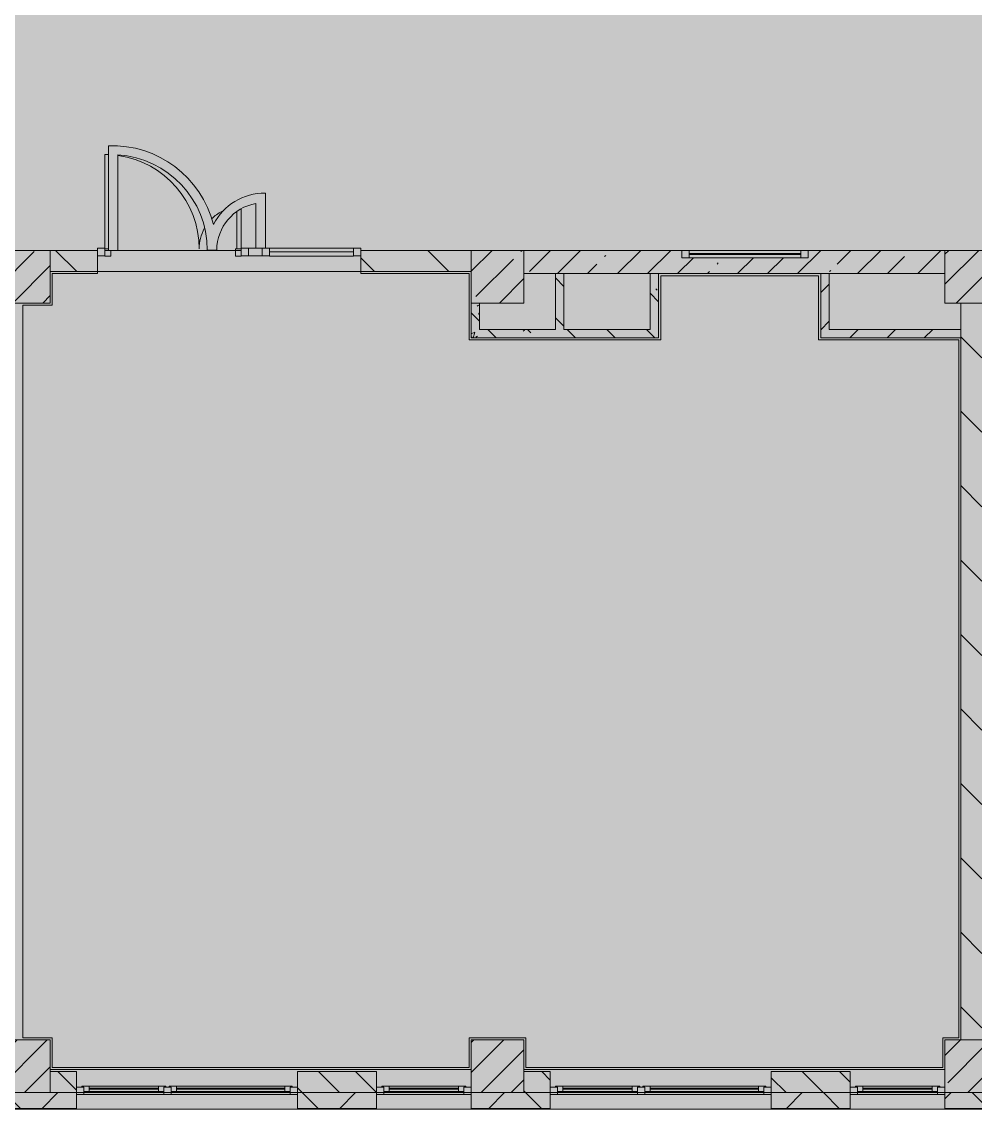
# Model space of a CAD drawing. Header units: millimetres. Extents: x 35111 to 235598, y -8553 to 29000.
# Drawn here: x 156228 to 165285, y -258 to 10072 of the extents above; entities that cross this region are included whole.
import ezdxf

# ---------------------------------------------------------------- set-up
doc = ezdxf.new("R2010")
doc.units = ezdxf.units.MM
doc.layers.add('A-DETL-GENF-3', color=7, linetype='Continuous', lineweight=9, true_color=0xc0c0c0, transparency=0.4)
for name, color, linetype, lineweight, true_color in [('A-DETL-GENF-5', 7, 'Continuous', 5, 0xb7b7b7), ('A-DOOR-3', 7, 'Continuous', 5, 0xe2e2e2), ('A-DOOR-4', 7, 'Continuous', 5, 0xb7b7b7), ('A-FLOR-1', 7, 'Continuous', 5, 0xb7b7b7), ('A-GLAZ-3', 7, 'Continuous', 5, 0x737373), ('A-GLAZ-CURT-2', 7, 'Continuous', 5, 0x737373), ('A-GLAZ-CWMG-2', 7, 'Continuous', 5, 0x737373), ('A-WALL-3', 7, 'Continuous', 5, 0x737373), ('A-WALL-4', 7, 'Continuous', 9, 0x737373), ('I-WALL-2', 7, 'Continuous', 5, 0x737373), ('I-WALL-4', 7, 'Continuous', 5, 0x787878), ('S-COLS-2', 7, 'Continuous', 5, 0x737373)]:
    doc.layers.add(name, color=color, linetype=linetype, lineweight=lineweight, true_color=true_color)
for name, color, linetype, lineweight in [('A-WALL', 7, 'Continuous', 9), ('A-WALL-2', 7, 'Continuous', 5), ('I-WALL-3', 7, 'Continuous', 5), ('S-COLS-1', 7, 'Continuous', 5)]:
    doc.layers.add(name, color=color, linetype=linetype, lineweight=lineweight)
pattern_1 = [(45, (108587.53, 0), (-353.5534, 353.5534), []), (135, (108587.53, 0), (-353.5534, -353.5534), [])]
pattern_2 = [(135, (108587.53, 0), (-353.5534, -353.5534), [])]
pattern_3 = [(45, (108587.53, 0), (-176.7767, 176.7767), [])]
pattern_4 = [(135, (108587.53, 0), (-377.171, -377.171), [533.4, -88.9, 17.78, -88.9]), (135, (108587.53, 376.94), (-377.171, -377.171), []), (50, (108587.53, 0), (637.6445, -55.7866), [66.675, -733.425]), (355, (108587.5, 0), (-123.3494, 668.699), [53.34, -586.74]), (100.451, (108640.66, -4.65), (514.299, 612.908), [56.665, -623.315]), (46.184, (108587.5, 177.8), (948.776, -147.15), [100.012, -1100.137]), (96.636, (108666.6, 165.5), (830.909, 865.997), [84.998, -934.973]), (351.184, (108587.5, 177.8), (830.918, 865.988), [80.01, -880.11]), (21, (108676.43, 133.35), (530.6506, -357.9283), [66.675, -733.425]), (326, (108676.4, 133.35), (216.308, 644.6585), [53.34, -586.74]), (71.451, (108720.65, 103.5), (746.9596, 286.724), [56.665, -623.315]), (37.5, (108587.53, 0), (10.8105, 295.9426), [16.764, -562.864, 16.764, -578.866, -588.962]), (37.5, (108587.53, 0), (10.8105, 295.9426), [-1175.258, 16.764, -572.198]), (7.5, (108587.53, 0), (233.8692, 350.6318), [16.764, -322.834, 16.764, -549.529, -224.472]), (7.5, (108587.53, 0), (233.8692, 350.6318), [-905.891, 16.764, -207.708]), (327.5, (108389.28, 0), (474.5678, -20.0513), [16.764, -205.486, 16.764, -676.656, -920.115]), (327.5, (108389.28, 0), (474.5678, -20.0513), [-915.67, 16.764, -903.351]), (317.5, (108300.4, 0), (518.4522, 88.9934), [16.764, -272.161, 16.764, -443.738, -653.415]), (317.5, (108300.4, 0), (518.4522, 88.9934), [-749.427, 16.764, -636.651])]

# ---------------------------------------------------------------- blocks, each defined once
blk = doc.blocks.new('BSC_Колонна _Прямоугольная - 500х500-V189-3_9_2_птичка')
at = {"layer": 'S-COLS-1'}
h = blk.add_hatch(dxfattribs=at)
h.set_pattern_fill('FP_82', color=256, style=0, pattern_type=2)
h.set_pattern_definition([(45, (-47660, -7650), (-285.123, 285.123), []), (45, (-47374.88, -7650), (-285.123, 285.123), [504.031, -100.806, 16.764, -84.042])])
h.paths.add_polyline_path([(-113, -250), (250, -250), (250, 250), (-250, 250), (-250, -250)])
at = {"layer": 'S-COLS-2'}
for p, q in [((250, 250), (-250, 250)), ((-250, 250), (-250, -250)), ((250, -250), (250, 250)), ((-250, -250), (250, -250))]:
    blk.add_line(p, q, dxfattribs=at)
blk = doc.blocks.new('BSC_Колонна _Прямоугольная - 500х500-V190-3_9_2_птичка')
at = {"layer": 'S-COLS-1'}
h = blk.add_hatch(dxfattribs=at)
h.set_pattern_fill('FP_83', color=256, style=0, pattern_type=2)
h.set_pattern_definition([(45, (-52160, -7650), (-285.123, 285.123), []), (45, (-51874.88, -7650), (-285.123, 285.123), [504.031, -100.806, 16.764, -84.042])])
h.paths.add_polyline_path([(-250, -250), (250, -250), (250, 250), (-250, 250)])
at = {"layer": 'S-COLS-2'}
for p, q in [((250, 250), (-250, 250)), ((-250, 250), (-250, -250)), ((250, -250), (250, 250)), ((-250, -250), (250, -250))]:
    blk.add_line(p, q, dxfattribs=at)
blk = doc.blocks.new('BSC_Колонна _Прямоугольная - 500х500-V196-3_9_2_птичка')
at = {"layer": 'S-COLS-1'}
h = blk.add_hatch(dxfattribs=at)
h.set_pattern_fill('FP_89', color=256, style=0, pattern_type=2)
h.set_pattern_definition([(45, (-47660, -150), (-285.123, 285.123), []), (45, (-47374.88, -150), (-285.123, 285.123), [504.031, -100.806, 16.764, -84.042])])
h.paths.add_polyline_path([(-250, -250), (250, -250), (250, 250), (-250, 250)])
at = {"layer": 'S-COLS-2'}
for p, q in [((250, 250), (-250, 250)), ((-250, 250), (-250, -250)), ((250, -250), (250, 250)), ((-250, -250), (250, -250))]:
    blk.add_line(p, q, dxfattribs=at)
blk = doc.blocks.new('BSC_Колонна _Прямоугольная - 500х500-V197-3_9_2_птичка')
at = {"layer": 'S-COLS-1'}
h = blk.add_hatch(dxfattribs=at)
h.set_pattern_fill('FP_90', color=256, style=0, pattern_type=2)
h.set_pattern_definition([(45, (-52160, -150), (-285.123, 285.123), []), (45, (-51874.88, -150), (-285.123, 285.123), [504.031, -100.806, 16.764, -84.042])])
h.paths.add_polyline_path([(-250, -250), (250, -250), (250, 250), (-250, 250)])
at = {"layer": 'S-COLS-2'}
for p, q in [((250, 250), (-250, 250)), ((-250, 250), (-250, -250)), ((250, -250), (250, 250)), ((-250, -250), (250, -250))]:
    blk.add_line(p, q, dxfattribs=at)
blk = doc.blocks.new('BSC_Колонна _Прямоугольная - 500х500-V210-3_9_2_птичка')
at = {"layer": 'S-COLS-1'}
h = blk.add_hatch(dxfattribs=at)
h.set_pattern_fill('FP_112', color=256, style=0, pattern_type=2)
h.set_pattern_definition([(45, (-56660, -150), (-285.123, 285.123), []), (45, (-56374.88, -150), (-285.123, 285.123), [504.031, -100.806, 16.764, -84.042])])
h.paths.add_polyline_path([(-250, -250), (250, -250), (250, 250), (-250, 250), (-250, 80)])
at = {"layer": 'S-COLS-2'}
for p, q in [((250, 250), (-250, 250)), ((-250, 250), (-250, -250)), ((250, -250), (250, 250)), ((-250, -250), (250, -250))]:
    blk.add_line(p, q, dxfattribs=at)
blk = doc.blocks.new('BSC_Колонна _Прямоугольная - 500х500-V211-3_9_2_птичка')
at = {"layer": 'S-COLS-1'}
h = blk.add_hatch(dxfattribs=at)
h.set_pattern_fill('FP_113', color=256, style=0, pattern_type=2)
h.set_pattern_definition([(45, (-56660, -7650), (-285.123, 285.123), []), (45, (-56374.88, -7650), (-285.123, 285.123), [504.031, -100.806, 16.764, -84.042])])
h.paths.add_polyline_path([(-250, -250), (250, -250), (250, 250), (-250, 250)])
at = {"layer": 'S-COLS-2'}
for p, q in [((250, 250), (-250, 250)), ((-250, 250), (-250, -250)), ((250, -250), (250, 250)), ((-250, -250), (250, -250))]:
    blk.add_line(p, q, dxfattribs=at)
blk = doc.blocks.new('120_Окно_СКБ_1Ст - 120_Окно_СКБ_1Ст 900х2500_h_-V221-3_9_2_птичка')
at = {"layer": 'A-GLAZ-3'}
for p, q in [((-450, -127), (-450, -57)), ((-450, -57), (-380, -57)), ((450, -57), (-450, -57)), ((-380, -57), (-380, -127)), ((380, -87), (-380, -87)), ((-380, -87), (-380, -127)), ((-330, -137), (-330, -87)), ((330, -137), (330, -87)), ((380, -127), (380, -57)), ((380, -57), (450, -57)), ((380, -127), (380, -87)), ((450, -57), (450, -127)), ((-380, -127), (-450, -127)), ((-450, -127), (-400, -127)), ((-380, -127), (-400, -127)), ((-400, -127), (-400, -137)), ((-400, -137), (400, -137)), ((400, -137), (-400, -137)), ((-330, -107), (330, -107)), ((330, -117), (-330, -117)), ((450, -127), (380, -127)), ((400, -127), (380, -127)), ((400, -127), (450, -127)), ((400, -137), (400, -127))]:
    blk.add_line(p, q, dxfattribs=at)
blk = doc.blocks.new('120_Окно_СКБ_2Ст - 120_Окно_СКБ_2Ст 2100х2400 _мал створка справа_-V222-3_9_2_птичка')
at = {"layer": 'A-GLAZ-3'}
for p, q in [((-1050, -127), (-1050, -57)), ((-1050, -57), (-980, -57)), ((1050, -57), (-1050, -57)), ((-980, -57), (-980, -127)), ((150, -87), (-980, -87)), ((-980, -87), (-980, -127)), ((-930, -137), (-930, -87)), ((100, -137), (100, -87)), ((150, -127), (150, -57)), ((150, -57), (220, -57)), ((150, -127), (150, -87)), ((220, -57), (220, -127)), ((980, -87), (220, -87)), ((220, -87), (220, -127)), ((270, -137), (270, -87)), ((930, -137), (930, -87)), ((980, -127), (980, -57)), ((980, -57), (1050, -57)), ((980, -127), (980, -87)), ((1050, -57), (1050, -127)), ((-980, -127), (-1050, -127)), ((-1050, -127), (-1000, -127)), ((-980, -127), (-1000, -127)), ((-1000, -127), (-1000, -137)), ((-1000, -137), (170, -137)), ((170, -137), (-1000, -137)), ((-930, -107), (100, -107)), ((100, -117), (-930, -117)), ((220, -127), (150, -127)), ((170, -127), (150, -127)), ((170, -127), (200, -127)), ((170, -137), (170, -127)), ((220, -127), (200, -127)), ((200, -127), (200, -137)), ((200, -137), (1000, -137)), ((1000, -137), (200, -137)), ((270, -107), (930, -107)), ((930, -117), (270, -117)), ((1050, -127), (980, -127)), ((1000, -127), (980, -127)), ((1000, -127), (1050, -127)), ((1000, -137), (1000, -127))]:
    blk.add_line(p, q, dxfattribs=at)
blk = doc.blocks.new('120_Окно_СКБ_1Ст - 120_Окно_СКБ_1Ст 900х2500_h_-V292-3_9_2_птичка')
at = {"layer": 'A-GLAZ-3'}
for p, q in [((-450, -127), (-450, -57)), ((-450, -57), (-380, -57)), ((450, -57), (-450, -57)), ((-380, -57), (-380, -127)), ((380, -87), (-380, -87)), ((-380, -87), (-380, -127)), ((-330, -137), (-330, -87)), ((330, -137), (330, -87)), ((380, -127), (380, -57)), ((380, -57), (450, -57)), ((380, -127), (380, -87)), ((450, -57), (450, -127)), ((-380, -127), (-450, -127)), ((-450, -127), (-400, -127)), ((-380, -127), (-400, -127)), ((-400, -127), (-400, -137)), ((-400, -137), (400, -137)), ((400, -137), (-400, -137)), ((-330, -107), (330, -107)), ((330, -117), (-330, -117)), ((450, -127), (380, -127)), ((400, -127), (380, -127)), ((400, -127), (450, -127)), ((400, -137), (400, -127))]:
    blk.add_line(p, q, dxfattribs=at)
blk = doc.blocks.new('Прямоугольный импост - 50 x 70 мм-V351-3_9_2_птичка')
at = {"layer": 'A-GLAZ-CWMG-2'}
for p, q in [((-70, 35), (0, 35)), ((-70, -35), (-70, 35)), ((0, 35), (0, -35)), ((0, -35), (-70, -35))]:
    blk.add_line(p, q, dxfattribs=at)
blk = doc.blocks.new('Дверь_Витражная_остекление_ - ДВН_ДАО_Главный вход_1200 в свету-V352-3_9_2_птичка')
at = {"layer": 'A-DOOR-3'}
for points in [[(-647, 30), (-613, 35), (-613, 925), (-647, 922), (-647, 35)], [(607, 30), (647, 35), (647, 410), (607, 378), (607, 35)]]:
    blk.add_hatch(color=256, dxfattribs=at).paths.add_polyline_path(points)
at = {"layer": 'A-DETL-GENF-5'}
for p, q in [((-613, 925), (-647, 925)), ((-647, 925), (-647, 35)), ((607, 385), (607, 30)), ((647, 35), (647, 410)), ((-647, 30), (-613, 30)), ((-613, 30), (-647, 30)), ((-592, -40), (-592, 15)), ((592, -40), (592, 30)), ((592, 30), (647, 30)), ((607, 30), (647, 30)), ((-647, -40), (-592, -40)), ((647, -40), (592, -40))]:
    blk.add_line(p, q, dxfattribs=at)
at = {"layer": 'A-DOOR-4'}
for p, q in [((-647, 925), (-647, 35)), ((647, 410), (647, 35))]:
    blk.add_line(p, q, dxfattribs=at)
for centre, radius, start, end in [((-647, 30), 895, 87.7864, 90), ((-647, 30), 895, 360, 81.929), ((647, 30), 400, 117.1206, 134.5389), ((647, 30), 400, 151.213, 180)]:
    blk.add_arc(centre, radius, start, end, dxfattribs=at)
blk = doc.blocks.new('Системная панель - Стемалит - 40мм-V353-3_9_2_птичка')
at = {"layer": 'A-GLAZ-CURT-2'}
for p, q in [((65, 35), (-65, 35)), ((-65, 35), (-65, -35)), ((65, -35), (65, 35)), ((-65, -35), (65, -35))]:
    blk.add_line(p, q, dxfattribs=at)
blk = doc.blocks.new('Прямоугольный импост - 50 x 70 мм-V354-3_9_2_птичка')
at = {"layer": 'A-GLAZ-CWMG-2'}
for p, q in [((-35, 35), (35, 35)), ((-35, -35), (-35, 35)), ((35, 35), (35, -35)), ((35, -35), (-35, -35))]:
    blk.add_line(p, q, dxfattribs=at)
blk = doc.blocks.new('Прямоугольный импост - 50 x 70 мм-V355-3_9_2_птичка')
at = {"layer": 'A-GLAZ-CWMG-2'}
for p, q in [((0, 35), (-70, 35)), ((-70, 35), (-70, -35)), ((0, -35), (0, 35)), ((-70, -35), (0, -35))]:
    blk.add_line(p, q, dxfattribs=at)
blk = doc.blocks.new('Системная панель - Стекло - 40мм-V359-3_9_2_птичка')
at = {"layer": 'A-GLAZ-CURT-2'}
for p, q in [((397.5, 0), (-397.5, 0)), ((-397.5, 0), (-397.5, -40)), ((397.5, -40), (397.5, 0)), ((-397.5, -40), (397.5, -40))]:
    blk.add_line(p, q, dxfattribs=at)
blk = doc.blocks.new('Прямоугольный импост - 50 x 70 мм-V357-3_9_2_птичка')
at = {"layer": 'A-GLAZ-CWMG-2'}
for p, q in [((-35, 35), (35, 35)), ((-35, -35), (-35, 35)), ((35, 35), (35, -35)), ((35, -35), (-35, -35))]:
    blk.add_line(p, q, dxfattribs=at)
blk = doc.blocks.new('Прямоугольный импост - 50 x 70 мм-V358-3_9_2_птичка')
at = {"layer": 'A-GLAZ-CWMG-2'}
blk.add_line((42060, 7920), (41265, 7920), dxfattribs=at)
blk = doc.blocks.new('120_Окно_СКБ_1Ст - 120_Окно_СКБ_1Ст 400х1200 EI30-V364-3_9_2_птичка')
at = {"layer": 'A-GLAZ-3'}
for p, q in [((-600, 40), (-600, 110)), ((-600, 110), (-530, 110)), ((600, 110), (-600, 110)), ((-530, 110), (-530, 40)), ((530, 40), (530, 110)), ((530, 110), (600, 110)), ((600, 110), (600, 40)), ((-530, 40), (-600, 40)), ((-600, 40), (600, 40)), ((530, 80), (-530, 80)), ((530, 70), (-530, 70)), ((600, 40), (530, 40))]:
    blk.add_line(p, q, dxfattribs=at)

msp = doc.modelspace()

# ---------------------------------------------------------------- hatches: boundary and pattern name
at = {"layer": 'A-DETL-GENF-3'}
msp.add_hatch(color=256, dxfattribs=at).paths.add_polyline_path([(179439.5, -251.7), (184437.5, -251.7), (184437.5, 3288.3), (193157.5, 3288.3), (193157.5, 27348.3), (150497.5, 27348.3), (150497.5, 23888.3), (146897.6, 23888.3), (146897.6, -251.7), (178507.3, -251.7)])
at = {"layer": 'A-WALL-2'}
h = msp.add_hatch(dxfattribs=at)
h.set_pattern_fill('FP_103', color=256, style=0, pattern_type=2)
h.set_pattern_definition([(135, (108587.53, 0), (-176.7767, -176.7767), [])])
h.paths.add_polyline_path([(173846.3, -100), (173997.5, -100), (173997.5, 100), (173747.5, 100), (173747.5, -100)])
h.paths.add_polyline_path([(163592, -100), (164097.5, -100), (164097.5, 100), (163347.5, 100), (163347.5, -100)])
h.paths.add_polyline_path([(165497.5, -100), (166397.5, -100), (166397.5, 100), (165497.5, 100), (165497.5, -52.2)])
h.paths.add_polyline_path([(172847.5, -100), (172847.5, 100), (172297.5, 100), (172297.5, -100)])
h.paths.add_polyline_path([(169997.5, -100), (170197.5, -100), (170197.5, 100), (169997.5, 100), (169997.5, 42.9)])
h.paths.add_polyline_path([(156747.5, -100), (156747.5, 100), (156497.5, 100), (156497.5, -100)])
h.paths.add_polyline_path([(159597.5, -100), (159597.5, 100), (158847.5, 100), (158847.5, -100)])
h.paths.add_polyline_path([(152405.6, -100), (152897.5, -100), (152897.5, 100), (151997.5, 100), (151997.5, -100)])
h.paths.add_polyline_path([(160997.5, -100), (161247.5, -100), (161247.5, 100), (160997.5, 100), (160997.5, 33.3)])
h.paths.add_polyline_path([(151497.5, -100), (151497.5, 100), (151247.5, 100), (151247.5, -100)])
h.paths.add_polyline_path([(150347.5, -100), (150347.5, 100), (149727.5, 100), (149727.5, -100)])
h.paths.add_polyline_path([(147077.5, -100), (147127.5, -100), (147127.5, 100), (147077.5, 100)])
h = msp.add_hatch(dxfattribs=at)
h.set_pattern_fill('FP_105', color=256, style=0, pattern_type=2)
h.set_pattern_definition(pattern_1)
h.paths.add_polyline_path([(165214.6, -250), (165214.6, -100), (164997.5, -100), (164997.5, -250)])
h.paths.add_polyline_path([(164097.5, -250), (164097.5, -100), (163347.5, -100), (163347.5, -250), (163592, -250)])
h.paths.add_polyline_path([(150347.5, -250), (150347.5, -100), (149727.5, -100), (149727.5, -250)])
h.paths.add_polyline_path([(152897.5, -250), (152897.5, -100), (151247.5, -100), (151247.5, -250), (152405.6, -250)])
h.paths.add_polyline_path([(156747.5, -250), (156747.5, -100), (155997.5, -100), (155997.5, -250), (156497.5, -250)])
h.paths.add_polyline_path([(161247.5, -250), (161247.5, -100), (160497.5, -100), (160497.5, -250), (160795.4, -250)])
h.paths.add_polyline_path([(158847.5, -250), (159597.5, -250), (159597.5, -100), (158847.5, -100)])
h.paths.add_polyline_path([(146897.6, -250), (147627.5, -250), (147627.5, -100), (146897.6, -100), (146897.6, -182.3)])
h = msp.add_hatch(dxfattribs=at)
h.set_pattern_fill('FP_105', color=256, style=0, pattern_type=2)
h.set_pattern_definition(pattern_1)
h.paths.add_polyline_path([(179247.5, -250), (179247.5, -100), (175647.5, -100), (175647.5, -250), (178507.3, -250)])
h.paths.add_polyline_path([(184287.5, -250), (184287.5, -100), (180147.5, -100), (180147.5, -250), (184100.5, -250)])
h.paths.add_polyline_path([(166388.6, -250), (166397.5, -250), (166397.5, -100), (165214.6, -100), (165214.6, -250), (165456.4, -250)])
h.paths.add_polyline_path([(169997.5, -250), (170197.5, -250), (170197.5, -100), (169497.5, -100), (169497.5, -250)])
h.paths.add_polyline_path([(172297.5, -250), (172847.5, -250), (172847.5, -100), (172297.5, -100)])
h.paths.add_polyline_path([(174497.5, -250), (174747.5, -250), (174747.5, -100), (173747.5, -100), (173747.5, -250), (173997.5, -250)])
at = {"layer": 'I-WALL-3'}
h = msp.add_hatch(dxfattribs=at)
h.set_pattern_fill('FP_104', color=256, style=0, pattern_type=2)
h.set_pattern_definition(pattern_2)
h.paths.add_polyline_path([(159863.2, 7700), (160497.5, 7700), (160497.5, 7900), (159447.5, 7900), (159447.5, 7700)])
h.paths.add_polyline_path([(156497.5, 7700), (156947.5, 7700), (156947.5, 7900), (156497.5, 7900), (156497.5, 7750.3)])
h = msp.add_hatch(dxfattribs=at)
h.set_pattern_fill('FP_101', color=256, style=0, pattern_type=2)
h.set_pattern_definition([(45, (108587.53, 0), (-285.123, 285.123), []), (45, (108872.65, 0), (-285.123, 285.123), [504.031, -100.806, 16.764, -84.042])])
h.paths.add_polyline_path([(164997.5, 7680), (164997.5, 7900), (163697.5, 7900), (163697.5, 7830), (162497.5, 7830), (162497.5, 7900), (160997.5, 7900), (160997.5, 7680), (163897.5, 7680)])
h = msp.add_hatch(dxfattribs=at)
h.set_pattern_fill('FP_106', color=256, style=0, pattern_type=2)
h.set_pattern_definition(pattern_3)
h.paths.add_polyline_path([(163897.5, 7070), (163897.5, 7680), (163817.5, 7680), (163817.5, 7070)])
h = msp.add_hatch(dxfattribs=at)
h.set_pattern_fill('FP_104', color=256, style=0, pattern_type=2)
h.set_pattern_definition(pattern_2)
h.paths.add_polyline_path([(165148.2, 400), (165348.2, 400), (165348.2, 7400), (165148.2, 7400), (165148.2, 808.9)])
h = msp.add_hatch(dxfattribs=at)
h.set_pattern_fill('FP_106', color=256, style=0, pattern_type=2)
h.set_pattern_definition(pattern_3)
h.paths.add_polyline_path([(165148.2, 7070), (165148.2, 7150), (163897.5, 7150), (163897.5, 7070)])
at = {"layer": 'I-WALL-4'}
h = msp.add_hatch(dxfattribs=at)
h.set_pattern_fill('FP_111', color=256, style=0, pattern_type=2)
h.set_pattern_definition(pattern_4)
h.paths.add_polyline_path([(161377.5, 7150), (161377.5, 7680), (161297.5, 7680), (161297.5, 7150)])
h = msp.add_hatch(dxfattribs=at)
h.set_pattern_fill('FP_111', color=256, style=0, pattern_type=2)
h.set_pattern_definition(pattern_4)
h.paths.add_polyline_path([(162277.5, 7150), (162277.5, 7680), (162197.5, 7680), (162197.5, 7150)])
h = msp.add_hatch(dxfattribs=at)
h.set_pattern_fill('FP_111', color=256, style=0, pattern_type=2)
h.set_pattern_definition(pattern_4)
h.paths.add_polyline_path([(160577.5, 7150), (160577.5, 7400), (160497.5, 7400), (160497.5, 7150)])
h = msp.add_hatch(dxfattribs=at)
h.set_pattern_fill('FP_111', color=256, style=0, pattern_type=2)
h.set_pattern_definition(pattern_4)
h.paths.add_polyline_path([(161727.6, 7070), (162277.5, 7070), (162277.5, 7150), (160497.5, 7150), (160497.5, 7070)])

# ---------------------------------------------------------------- linework, layer by layer
at = {"layer": 'A-FLOR-1'}
for p, q in [((157051.5, 8894.4), (157051.5, 7900)), ((157141.5, 7900), (157141.5, 8806.8)), ((158541.7, 7920), (158541.7, 8443.9)), ((158451.7, 8346.4), (158451.7, 7920)), ((157051.5, 7900), (157141.5, 7900)), ((157990.2, 7903.5), (158080.2, 7903.5)), ((156947.5, 7680), (156517.5, 7680)), ((156517.5, 7680), (156517.5, 7380)), ((156947.5, 7700), (156947.5, 7680)), ((159447.5, 7680), (159447.5, 7700)), ((160477.5, 7680), (159447.5, 7680)), ((160477.5, 7050), (160477.5, 7680)), ((163797.5, 7660), (162297.5, 7660)), ((162297.5, 7660), (162297.5, 7050)), ((163797.5, 7050), (163797.5, 7660)), ((156517.5, 7380), (156237.5, 7380)), ((156237.5, 7380), (156237.5, 420)), ((162297.5, 7050), (160477.5, 7050)), ((165128.2, 7050), (163797.5, 7050)), ((165128.2, 420), (165128.2, 7050)), ((156237.5, 420), (156517.5, 420)), ((156517.5, 420), (156517.5, 140)), ((160477.5, 140), (160477.5, 420)), ((160477.5, 420), (161017.5, 420)), ((161017.5, 420), (161017.5, 140)), ((164977.5, 140), (164977.5, 420)), ((164977.5, 420), (165128.2, 420)), ((156517.5, 140), (160477.5, 140)), ((161017.5, 140), (164977.5, 140))]:
    msp.add_line(p, q, dxfattribs=at)
for centre, radius, start, end in [((157085.2, 7900), 995, 14.33829, 91.93805), ((157085.2, 7903.5), 905, 360, 86.42904), ((158534.2, 7900), 544, 89.21005, 153.06648), ((158534.2, 7900), 454, 100.46985, 179.55829)]:
    msp.add_arc(centre, radius, start, end, dxfattribs=at)
at = {"layer": 'A-WALL'}
for p, q in [((155997.5, -253), (156747.5, -253)), ((158847.5, -253), (159597.5, -253)), ((160497.5, -253), (161247.5, -253)), ((163347.5, -253), (164097.5, -253)), ((164997.5, -253), (166397.5, -253))]:
    msp.add_line(p, q, dxfattribs=at)
at = {"layer": 'A-WALL-2'}
for p, q in [((158847.5, -258), (145110.5, -258)), ((172847.5, -258), (158847.5, -258))]:
    msp.add_line(p, q, dxfattribs=at)
at = {"layer": 'A-WALL-3'}
for p, q in [((156747.5, 100), (156497.5, 100)), ((156747.5, -258), (156747.5, 100)), ((159597.5, 100), (158847.5, 100)), ((158847.5, 100), (158847.5, -258)), ((159597.5, -258), (159597.5, 100)), ((161247.5, 100), (160997.5, 100)), ((161247.5, -258), (161247.5, 100)), ((164097.5, 100), (163347.5, 100)), ((163347.5, 100), (163347.5, -258)), ((164097.5, -258), (164097.5, 100)), ((156747.5, -100), (158847.5, -100)), ((159597.5, -100), (160497.5, -100)), ((160497.5, -100), (160497.5, -258)), ((161247.5, -100), (163347.5, -100)), ((164097.5, -100), (164997.5, -100)), ((164997.5, -100), (164997.5, -258))]:
    msp.add_line(p, q, dxfattribs=at)
at = {"layer": 'A-WALL-4'}
for p, q in [((162277.5, 7680), (162197.5, 7680)), ((163897.5, 7680), (163817.5, 7680)), ((165148.2, 7070), (165148.2, 7150)), ((156497.5, -100), (156747.5, -100)), ((158847.5, -100), (159597.5, -100)), ((160997.5, -100), (161247.5, -100)), ((163347.5, -100), (164097.5, -100)), ((155997.5, -250), (156747.5, -250)), ((158847.5, -250), (159597.5, -250)), ((160497.5, -250), (161247.5, -250)), ((163347.5, -250), (164097.5, -250)), ((164997.5, -250), (166397.5, -250))]:
    msp.add_line(p, q, dxfattribs=at)
at = {"layer": 'I-WALL-2'}
for p, q in [((156947.5, 7900), (156497.5, 7900)), ((156947.5, 7700), (156947.5, 7900)), ((157017.5, 7900), (157051.5, 7900)), ((157141.5, 7900), (158312.5, 7900)), ((160497.5, 7900), (159447.5, 7900)), ((159447.5, 7900), (159447.5, 7700)), ((162497.5, 7900), (160997.5, 7900)), ((164997.5, 7900), (163697.5, 7900)), ((160497.5, 7700), (156497.5, 7700)), ((160997.5, 7680), (162197.5, 7680)), ((161297.5, 7680), (161297.5, 7150)), ((161377.5, 7150), (161377.5, 7680)), ((162197.5, 7680), (162197.5, 7150)), ((162277.5, 7070), (162277.5, 7680)), ((162277.5, 7680), (163817.5, 7680)), ((163817.5, 7680), (163817.5, 7070)), ((163897.5, 7150), (163897.5, 7680)), ((163897.5, 7680), (164997.5, 7680)), ((160497.5, 7400), (160497.5, 7070)), ((160577.5, 7150), (160577.5, 7400)), ((165148.2, 7400), (165148.2, 7150)), ((161297.5, 7150), (160577.5, 7150)), ((162197.5, 7150), (161377.5, 7150)), ((165148.2, 7150), (163897.5, 7150)), ((160497.5, 7070), (162277.5, 7070)), ((163817.5, 7070), (165148.2, 7070)), ((165148.2, 7070), (165148.2, 400)), ((156497.5, 120), (160497.5, 120)), ((160997.5, 120), (164997.5, 120))]:
    msp.add_line(p, q, dxfattribs=at)

# ---------------------------------------------------------------- block references
at = {"layer": 'A-DOOR-4'}
msp.add_blockref('Дверь_Витражная_остекление_ - ДВН_ДАО_Главный вход_1200 в свету-V352-3_9_2_птичка', (157665, 7885), dxfattribs=at)
at = {"layer": 'A-GLAZ-3'}
msp.add_blockref('120_Окно_СКБ_1Ст - 120_Окно_СКБ_1Ст 400х1200 EI30-V364-3_9_2_птичка', (163097.5, 7790), dxfattribs=at)
at = {"layer": 'A-GLAZ-3', "rotation": 180}
for name, p in [('120_Окно_СКБ_2Ст - 120_Окно_СКБ_2Ст 2100х2400 _мал створка справа_-V222-3_9_2_птичка', (157797.5, -175)), ('120_Окно_СКБ_1Ст - 120_Окно_СКБ_1Ст 900х2500_h_-V292-3_9_2_птичка', (160047.5, -175)), ('120_Окно_СКБ_2Ст - 120_Окно_СКБ_2Ст 2100х2400 _мал створка справа_-V222-3_9_2_птичка', (162297.5, -175)), ('120_Окно_СКБ_1Ст - 120_Окно_СКБ_1Ст 900х2500_h_-V221-3_9_2_птичка', (164547.5, -175))]:
    msp.add_blockref(name, p, dxfattribs=at)
at = {"layer": 'A-GLAZ-CURT-2'}
for name, p in [('Системная панель - Стемалит - 40мм-V353-3_9_2_птичка', (158447.5, 7885)), ('Системная панель - Стекло - 40мм-V359-3_9_2_птичка', (158980, 7885))]:
    msp.add_blockref(name, p, dxfattribs=at)
at = {"layer": 'A-GLAZ-CWMG-2', "rotation": 180}
msp.add_blockref('Прямоугольный импост - 50 x 70 мм-V355-3_9_2_птичка', (156947.5, 7885), dxfattribs=at)
at = {"layer": 'A-GLAZ-CWMG-2', "extrusion": (0, 0, -1), "rotation": 180}
for name, p in [('Прямоугольный импост - 50 x 70 мм-V354-3_9_2_птичка', (-158347.5, 7885)), ('Прямоугольный импост - 50 x 70 мм-V357-3_9_2_птичка', (-158547.5, 7885)), ('Прямоугольный импост - 50 x 70 мм-V351-3_9_2_птичка', (-159447.5, 7885))]:
    msp.add_blockref(name, p, dxfattribs=at)
at = {"layer": 'A-GLAZ-CWMG-2'}
msp.add_blockref('Прямоугольный импост - 50 x 70 мм-V358-3_9_2_птичка', (117317.5, 0), dxfattribs=at)
at = {"layer": 'S-COLS-2'}
for name, p in [('BSC_Колонна _Прямоугольная - 500х500-V189-3_9_2_птичка', (156247.5, 7650)), ('BSC_Колонна _Прямоугольная - 500х500-V190-3_9_2_птичка', (160747.5, 7650)), ('BSC_Колонна _Прямоугольная - 500х500-V211-3_9_2_птичка', (165247.5, 7650)), ('BSC_Колонна _Прямоугольная - 500х500-V196-3_9_2_птичка', (156247.5, 150)), ('BSC_Колонна _Прямоугольная - 500х500-V197-3_9_2_птичка', (160747.5, 150)), ('BSC_Колонна _Прямоугольная - 500х500-V210-3_9_2_птичка', (165247.5, 150))]:
    msp.add_blockref(name, p, dxfattribs=at)

doc.saveas('drawing.dxf')
